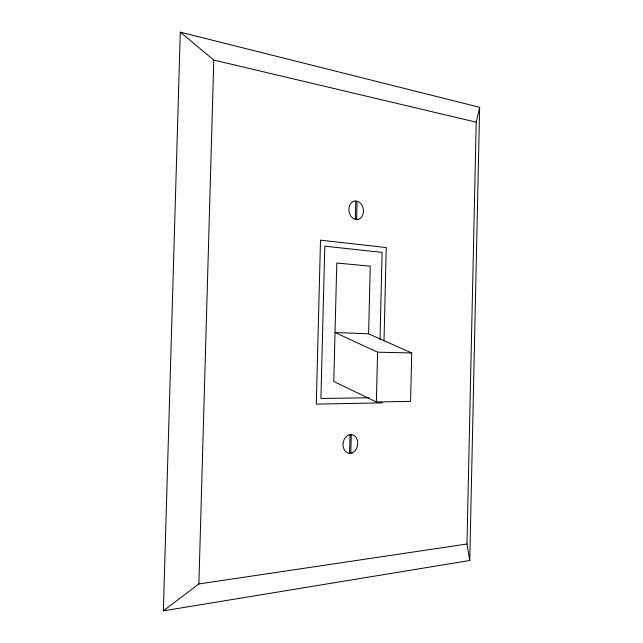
<?xml version="1.0" encoding="UTF-8"?>
<svg xmlns="http://www.w3.org/2000/svg" width="643" height="643" viewBox="0 0 643 643"><rect width="100%" height="100%" fill="white"/><g stroke="black" fill="none" stroke-linecap="round" stroke-linejoin="round"><path stroke-width="0.96" d="M469.76 560.487L466.979 544.01L476.214 122.17L479.646 107.317L180.297 32.15L163.354 610.85L469.76 560.487L479.646 107.317M368.6 333.813L370.255 266.202L336.787 263.011L333.789 381.484L376.364 401.979L410.596 401.353L411.721 352.975L368.6 333.813L335.027 332.511L377.57 352.171L411.721 352.975M376.364 401.979L377.57 352.171M380.005 339.528L382.111 252.386L324.795 246.197L320.905 398.475L368.969 397.768M384.008 340.742L386.242 247.555L320.503 240.169L316.292 404.125L382.513 402.864M349.575 453.323L350.041 434.66M355.378 219.424L355.836 200.97M350.805 453.46L351.271 434.604M356.608 219.584L357.058 201.155M163.354 610.85L198.888 583.948L213.789 60.056L180.297 32.15M198.888 583.948L466.979 544.01M213.789 60.056L476.214 122.17M352.099 452.953L348.289 453.178A9.476 7.306 -82 0 1 343.032 444.345A9.476 7.306 -82 0 1 348.747 434.933L352.549 434.764A9.476 7.306 -82 0 1 357.733 443.574A9.476 7.306 -82 0 1 352.099 452.953M357.878 219.536L354.116 219.038A9.42 7.226 81.6 0 1 348.9 209.256A9.42 7.226 81.6 0 1 354.558 201.002L358.328 201.556A9.42 7.226 81.6 0 1 363.456 211.298A9.42 7.226 81.6 0 1 357.878 219.536"/></g></svg>
